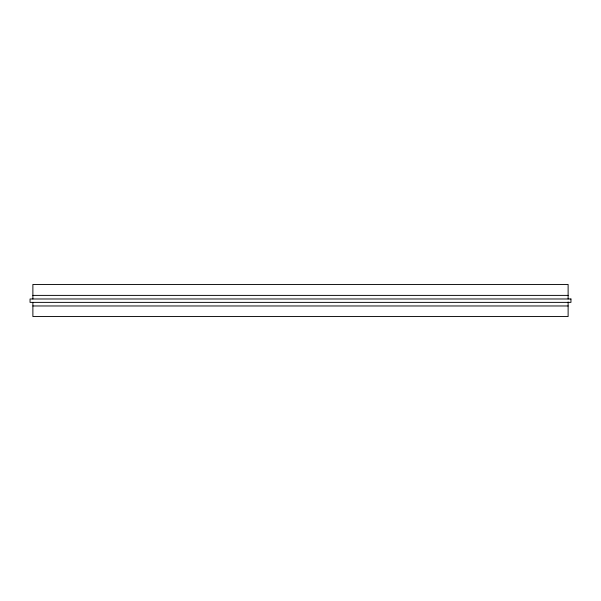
<?xml version="1.0" encoding="UTF-8"?>
<svg xmlns="http://www.w3.org/2000/svg" width="601" height="601" viewBox="0 0 601 601"><rect width="100%" height="100%" fill="white"/><g stroke="black" fill="none" stroke-linecap="round" stroke-linejoin="round"><path stroke-width="0.9" d="M32.882 295.392L568.118 295.392M32.882 305.969L568.118 305.969M568.118 298.982L568.118 284.446L32.882 284.446L32.882 298.982M568.118 301.98L568.118 316.554L32.882 316.554L32.882 302.378M570.95 298.982L30.05 298.982L30.05 302.378L570.95 302.378L570.95 298.982"/></g></svg>
